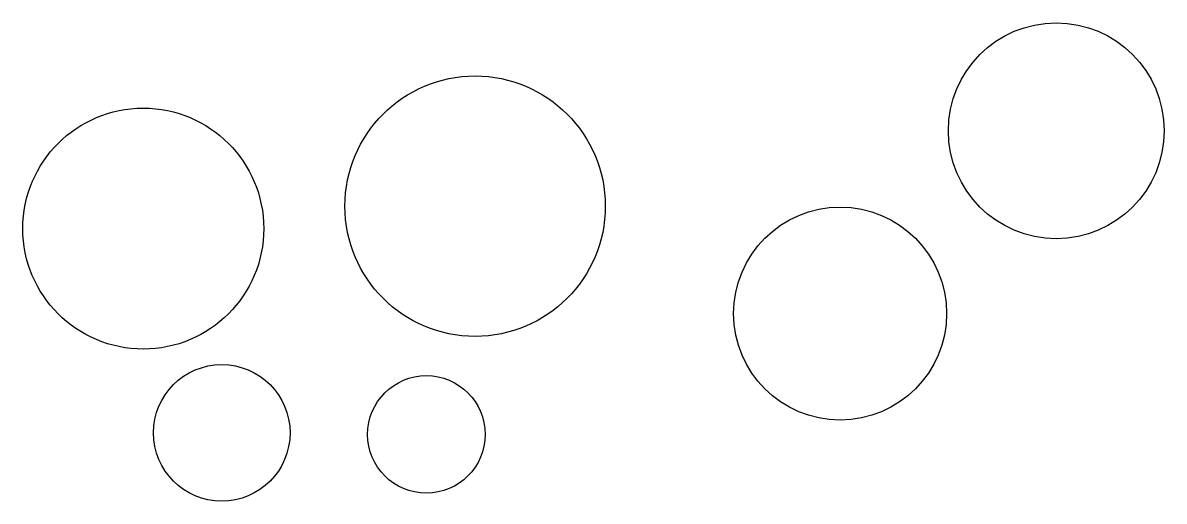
# Model space of a CAD drawing. Header units: millimetres. Extents: x 82 to 742, y 42 to 319.
import ezdxf

# ---------------------------------------------------------------- set-up
doc = ezdxf.new("R2010")
doc.units = ezdxf.units.MM

msp = doc.modelspace()

# ---------------------------------------------------------------- linework, layer by layer
for centre, radius in [((679.83, 256.2), 62.47), ((343.38, 212.53), 75.38), ((151.28, 199.55), 69.74), ((554.7, 150.37), 61.64), ((196.7, 81.3), 39.53), ((315.15, 80.41), 34.02)]:
    msp.add_circle(centre, radius)

doc.saveas('drawing.dxf')
